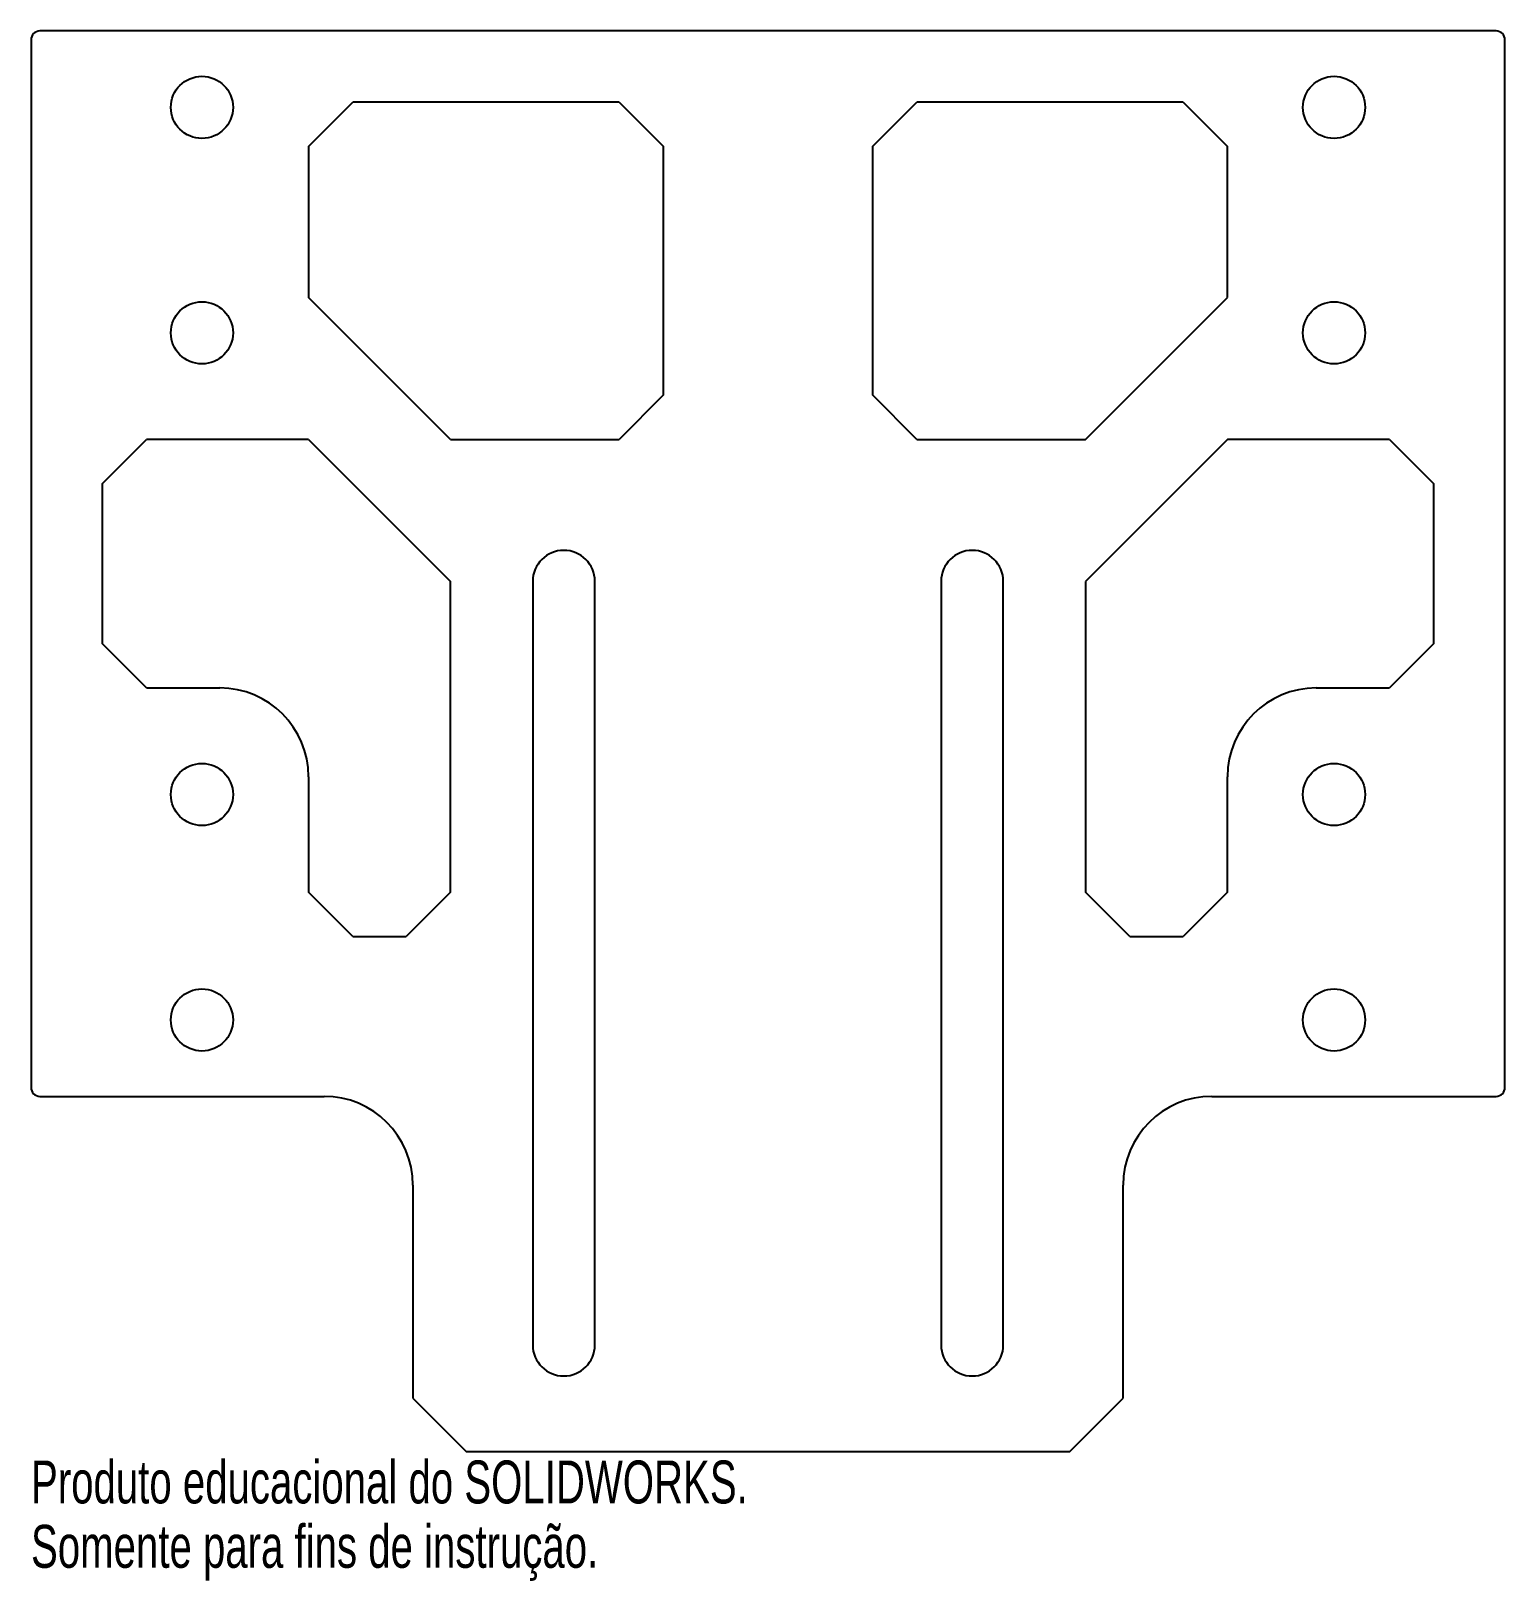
# Model space of a CAD drawing. Header units: millimetres. Extents: x -83 to 83, y -115 to 60.
import ezdxf

# ---------------------------------------------------------------- set-up
doc = ezdxf.new("R2010")
doc.units = ezdxf.units.MM
doc.styles.add('SLDTEXTSTYLE0', font='TXT', dxfattribs={"width": 0.7})

msp = doc.modelspace()

# ---------------------------------------------------------------- linework, layer by layer
at = {"color": 7, "linetype": 'Continuous', "lineweight": 25}
for p, q in [((82, 60), (-82, 60)), ((-83, 59), (-83, -59)), ((83, -59), (83, 59)), ((-51.75, 47), (-46.75, 52)), ((-16.75, 52), (-46.75, 52)), ((-16.75, 52), (-11.75, 47)), ((11.75, 47), (16.75, 52)), ((46.75, 52), (16.75, 52)), ((46.75, 52), (51.75, 47)), ((-51.75, 47), (-51.75, 30)), ((-11.75, 19), (-11.75, 47)), ((11.75, 47), (11.75, 19)), ((51.75, 30), (51.75, 47)), ((-35.75, 14), (-51.75, 30)), ((35.75, 14), (51.75, 30)), ((-11.75, 19), (-16.75, 14)), ((16.75, 14), (11.75, 19)), ((-75, 9), (-70, 14)), ((-51.75, 14), (-70, 14)), ((-51.75, 14), (-35.75, -2)), ((-35.75, 14), (-16.75, 14)), ((16.75, 14), (35.75, 14)), ((51.75, 14), (35.75, -2)), ((70, 14), (51.75, 14)), ((70, 14), (75, 9)), ((-75, 9), (-75, -9)), ((75, -9), (75, 9)), ((-35.75, -37), (-35.75, -2)), ((-26.5, -2), (-26.5, -88)), ((-19.5, -88), (-19.5, -2)), ((19.5, -2), (19.5, -88)), ((26.5, -88), (26.5, -2)), ((35.75, -2), (35.75, -37)), ((-70, -14), (-75, -9)), ((75, -9), (70, -14)), ((-70, -14), (-61.75, -14)), ((61.75, -14), (70, -14)), ((-51.75, -24), (-51.75, -37)), ((51.75, -37), (51.75, -24)), ((-46.75, -42), (-51.75, -37)), ((-35.75, -37), (-40.75, -42)), ((40.75, -42), (35.75, -37)), ((51.75, -37), (46.75, -42)), ((-46.75, -42), (-40.75, -42)), ((40.75, -42), (46.75, -42)), ((-82, -60), (-50, -60)), ((50, -60), (82, -60)), ((-40, -70), (-40, -94)), ((40, -94), (40, -70)), ((-40, -94), (-34, -100)), ((34, -100), (40, -94)), ((-34, -100), (34, -100))]:
    msp.add_line(p, q, dxfattribs=at)
for centre in [(-63.75, 51.4), (63.75, 51.4), (-63.75, 26), (63.75, 26), (-63.75, -26), (63.75, -26), (-63.75, -51.4), (63.75, -51.4)]:
    msp.add_circle(centre, 3.5, dxfattribs=at)
for centre, radius, start, end in [((-82, 59), 1, 90, 180), ((82, 59), 1, 0, 90), ((-23, -2), 3.5, 0, 180), ((23, -2), 3.5, 0, 180), ((-61.75, -24), 10, 0, 90), ((61.75, -24), 10, 90, 180), ((-82, -59), 1, 180, 270), ((82, -59), 1, 270, 0), ((-50, -70), 10, 0, 90), ((50, -70), 10, 90, 180), ((-23, -88), 3.5, 180, 0), ((23, -88), 3.5, 180, 0)]:
    msp.add_arc(centre, radius, start, end, dxfattribs=at)

# ---------------------------------------------------------------- texts
at = {"color": 7, "linetype": 'Continuous', "char_height": 4.8336, "attachment_point": 1, "style": 'SLDTEXTSTYLE0'}
for s, insert in [('Produto educacional do SOLIDWORKS.', (-83, -101.02)), ('Somente para fins de instrução.', (-83, -108.27))]:
    msp.add_mtext(s, dxfattribs=dict(at, insert=insert))

doc.saveas('drawing.dxf')
